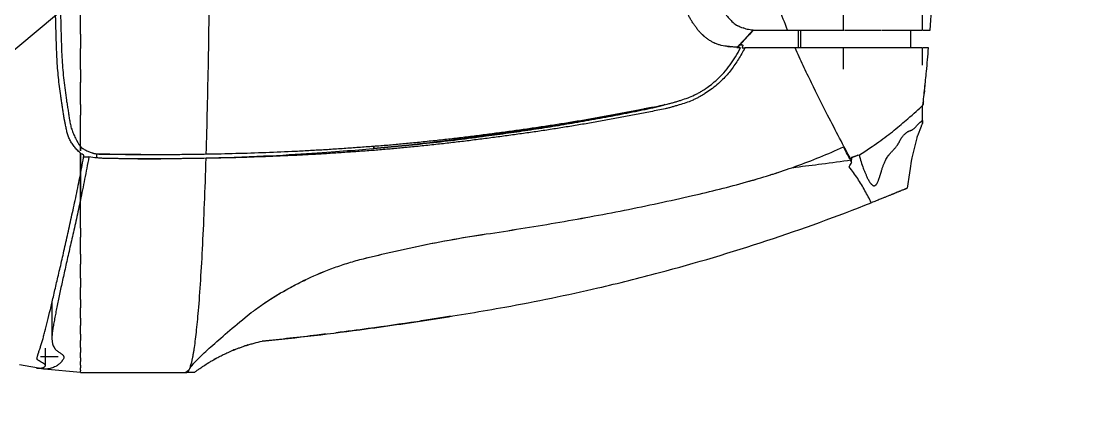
# Model space of a CAD drawing. Header units: metres. Extents: x -22 to 564, y 0 to 143.
# Drawn here: x 26.048 to 28.211, y 35.222 to 36.01 of the extents above; entities that cross this region are included whole.
import ezdxf
from ezdxf.xclip import XClip

# ---------------------------------------------------------------- set-up
doc = ezdxf.new("R2010")
doc.units = ezdxf.units.M
doc.header["$XCLIPFRAME"] = 2
doc.linetypes.add('XREF PB NEURO-ONCOLOGIA$0$XREF PB NEURO-ONCOLOGIA$0$Dash 1_5mm', pattern=[3, 1.5, -1.5])
for name, color, linetype in [('XREF  PB CONJ$0$PARQUE', 251, 'Continuous'), ('XREF PB NEURO-ONCOLOGIA$0$CANCELES', 1, 'Continuous'), ('XREF PB NEURO-ONCOLOGIA$0$EQUIPO', 8, 'Continuous')]:
    doc.layers.add(name, color=color, linetype=linetype)

# ---------------------------------------------------------------- blocks, each defined once
blk = doc.blocks.new('*U218')
for p, q in [((1211.6, -363.1), (1211.6, 359)), ((1372.9, -363.1), (1372.9, 359)), ((1027.7, -363.1), (1097.7, -363.1)), ((1097.7, -363.1), (1212.4, -363.1)), ((1119.9, -399.4), (1119.9, -363.1)), ((1123.6, -363.1), (1123.6, -399.4)), ((1211.6, -363.1), (1213.2, -363.1)), ((1214.1, -363.1), (1247.9, -363.1)), ((1247.4, -363.1), (1257.7, -363.1)), ((1258.6, -363.1), (1286.8, -363.1)), ((1286.3, -363.1), (1288.6, -363.1)), ((1289.8, -363.1), (1314.9, -363.1)), ((1314.9, -363.1), (1370.8, -363.1)), ((1349.3, -399.4), (1349.3, -363.1)), ((1369.8, -363.1), (1372.9, -363.1)), ((1374.2, -363.1), (1380.9, -363.1)), ((1380.9, -363.1), (1388.4, -363.1)), ((1001.5, -399.4), (993.9, -399.4)), ((1006.4, -394.1), (999.2, -394.1)), ((1001.2, -391.1), (1006.4, -394.1)), ((1004.6, -399.4), (1010.3, -399.4)), ((1113.2, -399.4), (1010.3, -399.4)), ((1212.4, -399.4), (1113.2, -399.4)), ((1211.6, -443), (1211.6, -399.4)), ((1214.5, -399.4), (1211.6, -399.4)), ((1250.6, -399.4), (1215.4, -399.4)), ((1256.3, -399.4), (1249.6, -399.4)), ((1314.9, -399.4), (1257.2, -399.4)), ((1370.8, -399.4), (1314.9, -399.4)), ((1372.9, -399.4), (1369.8, -399.4)), ((1372.9, -434.9), (1372.9, -399.4)), ((1380.9, -399.4), (1374.2, -399.4)), ((1385.3, -399.4), (1380.9, -399.4)), ((1372.9, -547.5), (1372.9, -517.1)), ((1369.9, -559.4), (1362.4, -578.9)), ((1370.5, -558.1), (1369.9, -559.4)), ((1370.7, -557.8), (1370.5, -558.1)), ((1370.9, -557.4), (1370.7, -557.8)), ((1371.1, -556.8), (1370.9, -557.4)), ((1371.4, -556.1), (1371.1, -556.8)), ((1372.1, -554.7), (1371.4, -556.1)), ((1372.9, -552.9), (1372.1, -554.7)), ((1361.1, -582.6), (1351.5, -620.8)), ((1361.3, -582), (1361.1, -582.6)), ((1361.4, -581.8), (1361.3, -582)), ((1361.5, -581.4), (1361.4, -581.8)), ((1361.6, -581.1), (1361.5, -581.4)), ((1361.8, -580.7), (1361.6, -581.1)), ((1361.9, -580.2), (1361.8, -580.7)), ((1362.2, -579.5), (1361.9, -580.2)), ((1362.4, -578.9), (1362.2, -579.5)), ((252.9, -604.4), (252.9, -599.6)), ((252.9, -599.6), (252.9, -604.4)), ((-232.8, -616.7), (-202, -616.7)), ((1228.7, -622.2), (1236.7, -619.7)), ((1228.8, -624.5), (1228.7, -622.2)), ((1228.9, -626.8), (1228.8, -624.5)), ((1236.7, -619.7), (1244.5, -617.1)), ((1351, -623.7), (1349.8, -630.2)), ((1351.5, -620.8), (1351, -623.7)), ((1228.3, -632.7), (1228.1, -627.4)), ((1347.4, -645.6), (1346.1, -654.2)), ((1349.8, -630.2), (1347.4, -645.6)), ((-345.7, -709.9), (-345.7, -658.4)), ((-345.7, -658.4), (-345.7, -709.9)), ((1346.1, -654.2), (1341.5, -685.5)), ((-403.6, -918.5), (-403.6, -991.3)), ((-416.5, -1047), (-416.5, -1011.6)), ((-426.8, -1028.9), (-390.9, -1028.9)), ((-419.2, -1054.3), (-469.7, -1045.9)), ((-422.1, -1053.9), (-434.4, -1052.1)), ((-345.7, -1061.1), (-419.2, -1054.3)), ((-134, -1061.1), (-128.8, -1059.6)), ((-128.8, -1059.6), (-123.1, -1054.3)), ((-345.7, -1061.1), (-133.7, -1061.1)), ((-133.7, -1061.1), (-129.6, -1061.1)), ((-113, -1061.1), (-129.6, -1061.1))]:
    blk.add_line(p, q)
for centre, major_axis, ratio, start_param, end_param in [((-126, -960.9), (1486.4, 465.9), 0.123854, 5.816299, 5.818967), ((536.5, -42.5), (-195.6, 970), 0.821334, 3.892843, 3.904412)]:
    blk.add_ellipse(centre, major_axis=major_axis, ratio=ratio, start_param=start_param, end_param=end_param)
for points, knots in [([(-345.7, -613.9), (-348.1, -611.7), (-352.7, -607.3), (-358.7, -600.2), (-363, -594), (-366, -588.9), (-368.1, -585), (-369.9, -581), (-371.9, -575.5), (-373.7, -568.3), (-375.1, -560.9), (-376.1, -555.8), (-376.7, -552.8), (-377.1, -550.6), (-377.6, -548.4), (-378.2, -545.5), (-379.2, -540.4), (-380.4, -532.9), (-381.7, -524), (-383.1, -515), (-384.5, -505.9), (-386.3, -493.7), (-388.3, -478.3), (-390.4, -459.7), (-392.2, -441), (-393.4, -422.1), (-394.2, -403), (-394.8, -383.8), (-395.3, -364.5), (-395.9, -345.1), (-396.4, -325.6), (-396.9, -306.1), (-397.4, -286.5), (-397.8, -266.2), (-398.2, -245.8), (-398.6, -225.8), (-398.9, -205.7), (-399.2, -185.8), (-399.5, -165.9), (-399.6, -145), (-399.7, -124.1), (-399.7, -103.7), (-399.7, -83.2), (-399.7, -62.8), (-399.7, -42.2), (-399.7, -21.3), (-399.7, -7.1), (-399.7, 0)], [0, 0, 0, 0, 0.015625, 0.03125, 0.046875, 0.054688, 0.0625, 0.070312, 0.078125, 0.09375, 0.109375, 0.117188, 0.121094, 0.125, 0.128906, 0.132812, 0.140625, 0.15625, 0.171875, 0.1875, 0.203125, 0.21875, 0.25, 0.28125, 0.3125, 0.34375, 0.375, 0.40625, 0.4375, 0.46875, 0.5, 0.53125, 0.5625, 0.59375, 0.625, 0.65625, 0.6875, 0.71875, 0.75, 0.78125, 0.8125, 0.84375, 0.875, 0.90625, 0.9375, 0.96875, 1, 1, 1, 1]), ([(-389.6, 0), (-389.5, -15.6), (-389.5, -46.7), (-389.6, -85.1), (-389.6, -115.4), (-389.6, -137.9), (-389.4, -160.3), (-389.1, -182.6), (-388.8, -205.3), (-388.4, -227.9), (-388, -250.4), (-387.6, -272.7), (-387.1, -294.7), (-386.6, -316.4), (-386, -338), (-385.3, -359.5), (-384.8, -381.1), (-384.1, -402.5), (-383.1, -423.6), (-381.7, -444.6), (-379.5, -465.3), (-377, -485.7), (-374.6, -502.7), (-372.8, -514.4), (-371.7, -521.1), (-370.9, -526.1), (-370.1, -531.1), (-369.1, -537.7), (-367.9, -546), (-366.4, -554.1), (-364.9, -560.4), (-363.4, -565.1), (-361.8, -569.8), (-359.3, -575.9), (-354.5, -586.4), (-349.5, -595), (-345.7, -600.7)], [0, 0, 0, 0, 0.071429, 0.142857, 0.178571, 0.214286, 0.25, 0.285714, 0.321429, 0.357143, 0.392857, 0.428571, 0.464286, 0.5, 0.535714, 0.571429, 0.607143, 0.642857, 0.678571, 0.714286, 0.75, 0.785714, 0.821429, 0.839286, 0.848214, 0.857143, 0.866071, 0.875, 0.892857, 0.910714, 0.919643, 0.928571, 0.9375, 0.946429, 0.964286, 1, 1, 1, 1]), ([(976.7, -396.6), (971.7, -396.1), (964.5, -395), (955.5, -392.4), (949.1, -389.9), (942.9, -386.9), (937, -383.3), (931.4, -379.2), (926.1, -374.9), (921.1, -370.2), (916.5, -365), (912.1, -359.5), (907.9, -353.9), (904, -348.1), (900.3, -342.1), (896.8, -335.8), (893.5, -329.5), (890.3, -323.2), (886.2, -314.4), (881.4, -303.3), (876.1, -289.7), (869.5, -271.2), (862.1, -247.4), (851.7, -208.1), (843.6, -167.9), (837.6, -126.4), (834.5, -97.5), (833, -75.3), (832.2, -59.5), (831.9, -47.7), (831.7, -35.8), (831.5, -19.9), (831.4, -8), (831.5, 0)], [0, 0, 0, 0, 0.033333, 0.05, 0.066667, 0.083333, 0.1, 0.116667, 0.133333, 0.15, 0.166667, 0.183333, 0.2, 0.216667, 0.233333, 0.25, 0.266667, 0.283333, 0.3, 0.333333, 0.366667, 0.4, 0.466667, 0.533333, 0.666667, 0.733333, 0.8, 0.85, 0.875, 0.9, 0.925, 0.95, 1, 1, 1, 1]), ([(902.7, 0), (902.7, -11.3), (902.9, -34), (904, -68.5), (906.7, -102.7), (910.8, -136.5), (916, -169.9), (922.3, -202.5), (928.5, -229.3), (934.3, -250.2), (938.7, -264.3), (943.2, -276.8), (946.7, -286), (949.9, -293.2), (953.1, -300.3), (957.5, -309.1), (963.2, -319.2), (971.7, -331.8), (978.9, -340.5), (984, -345.9)], [0, 0, 0, 0, 0.090909, 0.181818, 0.272727, 0.363636, 0.454545, 0.545455, 0.636364, 0.681818, 0.727273, 0.761364, 0.795455, 0.8125, 0.829545, 0.863636, 0.897727, 0.931818, 1, 1, 1, 1]), ([(1097.7, -363.1), (1091.7, -348.4), (1079.9, -318.4), (1058.1, -255.8), (1040.8, -192.5), (1029.3, -129.8), (1023.6, -87), (1020.4, -43.6), (1019.8, -14.6), (1020, 0)], [-1, -1, -1, -1, -0.861111, -0.722222, -0.444444, -0.333333, -0.222222, -0.111111, 0, 0, 0, 0]), ([(1388.4, -363.1), (1390.6, -336.5), (1394.6, -283.3), (1399, -213.3), (1402, -153.1), (1403.8, -111.1), (1405.1, -77.3), (1406.1, -43.3), (1406.8, -17.4), (1407.2, 0)], [0, 0, 0, 0, 0.222222, 0.444444, 0.583333, 0.722222, 0.791667, 0.861111, 1, 1, 1, 1]), ([(-345.7, -371.5), (-345.7, -360.9), (-345.7, -346.7), (-345.7, -332.5), (-345.7, -329)], [0.85287367, 0.85287367, 0.85287367, 0.85287367, 0.86607143, 0.87031467, 0.87031467, 0.87031467, 0.87031467]), ([(947.2, -388.9), (947.5, -389.1), (948.4, -389.5), (949.3, -389.8), (949.9, -390.1)], [0.966294637, 0.966294637, 0.966294637, 0.966294637, 0.967391304, 0.969804793, 0.969804793, 0.969804793, 0.969804793]), ([(-345.7, -443.2), (-345.7, -430.3), (-345.7, -416.1), (-345.7, -401.7), (-345.7, -400.5)], [0.82283755, 0.82283755, 0.82283755, 0.82283755, 0.83928571, 0.84084525, 0.84084525, 0.84084525, 0.84084525]), ([(1010.3, -399.4), (1006.3, -407.3), (999.7, -418.7), (990.1, -433.5), (979.9, -447.8), (971.2, -457.8), (965, -464.1)], [0, 0, 0, 0, 0.333333, 0.5, 0.666667, 1, 1, 1, 1]), ([(997.3, -399.4), (997.9, -398), (998.7, -395.8), (999.4, -393.5), (999.7, -392.8)], [0, 0, 0, 0, 0.5, 0.7580506, 0.7580506, 0.7580506, 0.7580506]), ([(1227.3, -627.8), (1219.6, -613.4), (1203.9, -583.8), (1176.7, -531.9), (1151.7, -482.3), (1129.5, -435.8), (1118.6, -411.7), (1113.2, -399.4)], [-1, -1, -1, -1, -0.785714, -0.571429, -0.285714, -0.142857, 0, 0, 0, 0]), ([(-345.7, -443.2), (-345.7, -449.6), (-345.7, -458.5), (-345.7, -467.3), (-345.7, -469.7)], [-0.28321045, -0.28321045, -0.28321045, -0.28321045, -0.25, -0.23727947, -0.23727947, -0.23727947, -0.23727947]), ([(-88.8, -615.7), (-68.6, -615.3), (-28.2, -614.4), (32.9, -612.6), (83.7, -610.4), (124.2, -608.2), (154.6, -606.5), (179.8, -604.8), (200, -603.4), (215, -602.4), (230, -601.3), (245, -600.2), (259.9, -599.1), (274.5, -598), (288.6, -596.8), (306.9, -595.1), (330, -592.9), (356.7, -590.2), (378.3, -587.9), (394.1, -586.2), (409.3, -584.5), (424.3, -582.7), (439.1, -580.9), (454, -579.1), (469, -577.2), (488.8, -574.7), (513.6, -571.4), (543.3, -567.4), (573, -563.2), (602.2, -558.9), (631.4, -554.4), (660.8, -549.7), (690.1, -544.7), (719.8, -539.5), (744.5, -535), (763.9, -531.3), (778.5, -528.6), (790.6, -526.3), (800.3, -524.4), (807.6, -522.9), (814.9, -521.4), (824.9, -519.5), (837.4, -517.2), (849.7, -514.6), (858.2, -512.5), (863, -511.2), (866.6, -510.2), (870.1, -509.1), (874.8, -507.7), (882.9, -505.1), (894.4, -501.1), (905.6, -496.4), (914.3, -492.1), (920.7, -488.5), (927, -484.7), (935.2, -479.1), (949.1, -468.5), (960.4, -457.8), (967.6, -449.9)], [0, 0, 0, 0, 0.055556, 0.111111, 0.166667, 0.194444, 0.222222, 0.25, 0.263889, 0.277778, 0.291667, 0.305556, 0.319444, 0.333333, 0.347222, 0.361111, 0.388889, 0.416667, 0.430556, 0.444444, 0.458333, 0.472222, 0.486111, 0.5, 0.513889, 0.527778, 0.555556, 0.583333, 0.611111, 0.638889, 0.666667, 0.694444, 0.722222, 0.75, 0.777778, 0.791667, 0.805556, 0.819444, 0.826389, 0.833333, 0.840278, 0.847222, 0.861111, 0.875, 0.881944, 0.885417, 0.888889, 0.892361, 0.895833, 0.902778, 0.916667, 0.930556, 0.9375, 0.944444, 0.951389, 0.958333, 0.972222, 1, 1, 1, 1]), ([(965, -464.1), (957.3, -471.5), (945.4, -481.5), (930.9, -491.4), (922.5, -496.5), (916.1, -500.1), (909.7, -503.4), (900.9, -507.4), (889.8, -511.6), (878.4, -515.1), (870.3, -517.5), (865.6, -518.9), (862.1, -519.9), (858.6, -520.8), (853.8, -522.1), (845.3, -524.1), (833, -526.7), (818, -529.4), (803.2, -532.3), (788.7, -535.2), (774.1, -538), (759.6, -540.7), (740.2, -544.3), (715.6, -548.8), (686.2, -554), (657, -558.9), (627.7, -563.6), (598.7, -568.1), (569.5, -572.3), (540, -576.5), (510.4, -580.5), (485.8, -583.7), (466, -586.2), (451.2, -588.1), (436.3, -589.9), (421.5, -591.7), (406.6, -593.4), (391.5, -595.1), (375.7, -596.9), (354.2, -599.1), (327.5, -601.8), (304.7, -604), (286.7, -605.6), (272.7, -606.8), (258, -608), (238.1, -609.5), (218, -610.9), (198.1, -612.3), (178.1, -613.7), (153.1, -615.3), (122.9, -617.1), (82.5, -619.2), (32, -621.4), (-28.8, -623.3), (-69, -624.2), (-89.1, -624.5)], [0, 0, 0, 0, 0.027778, 0.041667, 0.048611, 0.055556, 0.0625, 0.069444, 0.083333, 0.097222, 0.104167, 0.107639, 0.111111, 0.114583, 0.118056, 0.125, 0.138889, 0.152778, 0.166667, 0.180556, 0.194444, 0.208333, 0.222222, 0.25, 0.277778, 0.305556, 0.333333, 0.361111, 0.388889, 0.416667, 0.444444, 0.472222, 0.486111, 0.5, 0.513889, 0.527778, 0.541667, 0.555556, 0.569444, 0.583333, 0.611111, 0.638889, 0.652778, 0.666667, 0.680556, 0.694444, 0.722222, 0.736111, 0.75, 0.777778, 0.805556, 0.833333, 0.888889, 0.944444, 1, 1, 1, 1]), ([(1377, -486.1), (1377, -486.4), (1376.9, -487.8), (1376.5, -491), (1376.4, -492.3)], [0, 0, 0, 0, 0.2857143, 0.4285714, 0.4285714, 0.4285714, 0.4285714]), ([(847, -514.9), (846, -515.2), (843.3, -516.1), (838.8, -517.5), (831.7, -519.4), (822.9, -521.4), (813.9, -523.2), (806.6, -524.7), (801.1, -525.9), (795.5, -527.1), (787.9, -528.6), (778.2, -530.5), (766.5, -532.8), (755, -535), (743.6, -537.2), (728.3, -540), (709.4, -543.5), (686.5, -547.6), (656, -553), (618.8, -559.2), (573.1, -566.3), (528.1, -572.8), (497.6, -577), (482.2, -579)], [0.3275262, 0.3275262, 0.3275262, 0.3275262, 0.3333333, 0.34375, 0.3541667, 0.375, 0.3958333, 0.40625, 0.4166667, 0.4270833, 0.4375, 0.4583333, 0.4791667, 0.5, 0.5208333, 0.5416667, 0.5833333, 0.625, 0.6666667, 0.75, 0.8333333, 0.9166667, 1, 1, 1, 1]), ([(482.2, -579), (497.6, -577), (520.4, -573.8), (550.6, -569.6), (580.7, -565.1), (618.8, -559.2), (656, -553), (686.5, -547.6), (709.4, -543.5), (728.3, -540), (743.6, -537.2), (755, -535), (766.5, -532.8), (778.2, -530.5), (787.9, -528.6), (795.5, -527.1), (801.1, -525.9), (806.6, -524.7), (813.9, -523.2), (822.9, -521.4), (831.7, -519.4), (838.8, -517.5), (843.3, -516.1), (846, -515.2), (847, -514.9)], [0, 0, 0, 0, 0.0833333, 0.125, 0.1666667, 0.25, 0.3333333, 0.375, 0.4166667, 0.4583333, 0.4791667, 0.5, 0.5208333, 0.5416667, 0.5625, 0.5729167, 0.5833333, 0.59375, 0.6041667, 0.625, 0.6458333, 0.65625, 0.6666667, 0.6724738, 0.6724738, 0.6724738, 0.6724738]), ([(1314.9, -567.4), (1325.1, -559), (1348.2, -539.6), (1365.6, -524), (1373.9, -516.2)], [0, 0, 0, 0, 0.4, 1, 1, 1, 1]), ([(267.2, -603), (289.1, -600.9), (360, -593.6), (489.1, -576.8), (577.7, -563.6), (631.4, -554.4)], [3.945808, 3.945808, 3.945808, 3.945808, 4.235741, 4.670598, 5.127117, 5.127117, 5.127117, 5.127117]), ([(1313.9, -607.1), (1315.3, -605.6), (1317.4, -603.3), (1319.8, -600.2), (1321.1, -598.3), (1322.1, -596.9), (1323.1, -595.4), (1324.3, -593.2), (1325.9, -590.2), (1327.5, -587.3), (1328.7, -585.2), (1329.9, -583.2), (1331.5, -581.1), (1333.9, -577.9), (1336.9, -574.6), (1339.9, -572.2), (1342.3, -570.6), (1343.7, -569.8), (1344.9, -569.1), (1346, -568.7), (1347.5, -568.2), (1349.2, -567.6), (1350.8, -566.9), (1352.4, -565.9), (1354, -565), (1355.6, -563.9), (1357.1, -562.6), (1358.5, -561.1), (1359.9, -559.3), (1361.2, -557.6), (1362.6, -556), (1364, -554.6), (1365.3, -553.3), (1366.7, -552.2), (1368, -551.1), (1369.3, -550.1), (1370.9, -548.8), (1372.1, -548), (1372.9, -547.5)], [0, 0, 0, 0, 0.055556, 0.083333, 0.097222, 0.111111, 0.125, 0.138889, 0.166667, 0.194444, 0.208333, 0.222222, 0.25, 0.277778, 0.333333, 0.388889, 0.416667, 0.444444, 0.458333, 0.472222, 0.5, 0.527778, 0.555556, 0.583333, 0.611111, 0.638889, 0.666667, 0.694444, 0.722222, 0.75, 0.777778, 0.805556, 0.833333, 0.861111, 0.888889, 0.916667, 0.944444, 1, 1, 1, 1]), ([(1372.9, -547.5), (1372.9, -549.1), (1372.9, -550.9), (1372.9, -552.4), (1372.9, -553), (1372.9, -553.2), (1372.9, -552.9), (1372.9, -552.1), (1372.9, -550.8), (1372.9, -549.3), (1372.9, -548.4), (1372.9, -548.2)], [0, 0, 0, 0, 0.0416667, 0.0625, 0.0833333, 0.1041667, 0.125, 0.1458333, 0.1666667, 0.1875, 0.1920236, 0.1920236, 0.1920236, 0.1920236]), ([(482.2, -579), (463.3, -581.5), (425.2, -586.4), (348.7, -595.4), (291.1, -601.1), (252.9, -604.4)], [0, 0, 0, 0, 0.25, 0.5, 1, 1, 1, 1]), ([(252.9, -604.4), (291.1, -601.1), (348.7, -595.4), (425.2, -586.4), (463.3, -581.5), (482.2, -579)], [0, 0, 0, 0, 0.5, 0.75, 1, 1, 1, 1]), ([(-345.7, -600.7), (-343.6, -602.3), (-339.3, -605.4), (-332.5, -609.2), (-326.7, -611.7), (-322.4, -613.1), (-320, -613.9), (-318.1, -614.4), (-316.2, -614.8), (-313.6, -615.3), (-309, -615.8), (-302.2, -616.1), (-295.3, -616), (-290.4, -615.9), (-287.7, -615.9), (-285.7, -616), (-283.7, -616.1), (-281, -616.1), (-276.3, -616.2), (-269.6, -616.3), (-261.7, -616.3), (-253.7, -616.4), (-245.8, -616.5), (-235.5, -616.6), (-222.5, -616.7), (-208.1, -616.7), (-196.5, -616.7), (-185.2, -616.7), (-171.5, -616.6), (-155.2, -616.5), (-138.8, -616.4), (-116.9, -616.1), (-100.1, -615.8), (-88.8, -615.7)], [0, 0, 0, 0, 0.03125, 0.0625, 0.09375, 0.109375, 0.117188, 0.125, 0.132812, 0.140625, 0.15625, 0.1875, 0.21875, 0.234375, 0.242188, 0.25, 0.257812, 0.265625, 0.28125, 0.3125, 0.34375, 0.375, 0.40625, 0.4375, 0.5, 0.5625, 0.59375, 0.625, 0.6875, 0.75, 0.8125, 0.875, 1, 1, 1, 1]), ([(-228.2, -625.6), (-225.2, -625.6), (-161.7, -625.5), (18, -622.4), (196.2, -609.2), (229.8, -606.6), (252.9, -604.4)], [2.394146, 2.394146, 2.394146, 2.394146, 2.422901, 2.994432, 3.521088, 3.878204, 3.878204, 3.878204, 3.878204]), ([(1109.2, -642.6), (1110.9, -642), (1129, -635.5), (1163.4, -622.4), (1195.6, -608.4), (1211.6, -601.2)], [0.4753158, 0.4753158, 0.4753158, 0.4753158, 0.5, 0.75, 1, 1, 1, 1]), ([(1225.1, -626.6), (1223.4, -623.5), (1219, -615), (1214.4, -606.5), (1211.6, -601.2)], [-0.8057647, -0.8057647, -0.8057647, -0.8057647, -0.5, 0, 0, 0, 0]), ([(-338.9, -621.7), (-338.4, -621.7), (-334.9, -621.7), (-331.3, -621.8), (-328.2, -621.8)], [0.3984567, 0.3984567, 0.3984567, 0.3984567, 0.5, 1, 1, 1, 1]), ([(-89.1, -624.5), (-94.8, -624.6), (-103.4, -624.8), (-114.9, -624.9), (-126.5, -625.1), (-141.4, -625.3), (-156.2, -625.4), (-167.3, -625.5), (-178.2, -625.6), (-191.8, -625.6), (-207, -625.6), (-219.2, -625.6), (-228.1, -625.6), (-236.8, -625.5), (-245.4, -625.4), (-253.8, -625.4), (-262.3, -625.3), (-270.7, -625.2), (-279, -625.2), (-287.2, -625.2), (-295.5, -624.9), (-303.7, -624.3), (-314.6, -623.4), (-322.8, -622.5), (-328.2, -621.8)], [0, 0, 0, 0, 0.071429, 0.107143, 0.142857, 0.214286, 0.285714, 0.321429, 0.357143, 0.428571, 0.5, 0.535714, 0.571429, 0.607143, 0.642857, 0.678571, 0.714286, 0.75, 0.785714, 0.821429, 0.857143, 0.892857, 0.928571, 1, 1, 1, 1]), ([(-222.4, -616.7), (-227.2, -616.7), (-237.9, -616.7), (-253.2, -616.7), (-268.3, -616.6), (-282.2, -616.4), (-295.1, -616.2), (-305.2, -616.1), (-311.1, -616), (-313.1, -616)], [-2.4101165, -2.4101165, -2.4101165, -2.4101165, -2.3650596, -2.3059331, -2.2468066, -2.1876801, -2.1285537, -2.0694272, -2.0386714, -2.0386714, -2.0386714, -2.0386714]), ([(-123.1, -1054.3), (-122.3, -1052.5), (-121, -1049.3), (-119.6, -1044.4), (-118.7, -1041.3), (-118.1, -1038.8), (-117.5, -1036.3), (-117, -1033.5), (-116.4, -1030.6), (-115.6, -1026.5), (-114.6, -1021.1), (-113, -1011.5), (-111.1, -998), (-108.9, -979.5), (-106.7, -958.5), (-103.7, -925.2), (-100, -874.7), (-94.5, -777.1), (-91, -688.7), (-89.1, -624.5)], [-1, -1, -1, -1, -0.941667, -0.9125, -0.897917, -0.883333, -0.86875, -0.854167, -0.839583, -0.825, -0.795833, -0.766667, -0.708333, -0.65, -0.591667, -0.533333, -0.4, -0.266667, 0, 0, 0, 0]), ([(1240.6, -618.4), (1238.3, -619.4), (1234.5, -621.1), (1230.4, -622.8), (1228.8, -623.5)], [0.1477264, 0.1477264, 0.1477264, 0.1477264, 0.5, 0.7337247, 0.7337247, 0.7337247, 0.7337247]), ([(1243.3, -617.5), (1246, -627.3), (1249.7, -638.6), (1254.1, -650), (1255.7, -654), (1257, -656.9), (1258.2, -659.8), (1259.5, -662.6), (1260.8, -665.4), (1261.9, -667.5), (1262.8, -669.1), (1263.7, -670.6), (1264.9, -672.5), (1266, -674.3), (1267, -675.5), (1267.7, -676.3), (1268.4, -677.1), (1269.4, -678.2), (1270.6, -679.3), (1272.1, -680.3), (1273.1, -680.6), (1273.6, -680.7)], [0.0014961, 0.0014961, 0.0014961, 0.0014961, 0.1333333, 0.1666667, 0.1833333, 0.2, 0.2166667, 0.2333333, 0.25, 0.2666667, 0.275, 0.2833333, 0.3, 0.3166667, 0.325, 0.3333333, 0.3416667, 0.35, 0.3666667, 0.3833333, 0.4, 0.4, 0.4, 0.4]), ([(1273.7, -680.7), (1273.9, -680.7), (1274.3, -680.7), (1275.3, -680.5), (1276.5, -680), (1277.7, -679), (1278.6, -678.1), (1279.3, -677.3), (1279.9, -676.3), (1280.8, -674.8), (1281.7, -672.6), (1282.7, -670.2), (1283.3, -668.5), (1283.7, -667.5), (1284, -666.8), (1284.2, -666.1), (1284.6, -665.1), (1285.2, -663.3), (1286, -660.7), (1286.9, -658), (1287.4, -656.2), (1287.7, -655.1), (1288, -654.3), (1288.2, -653.6), (1288.6, -652.5), (1289.1, -650.6), (1289.9, -647.9), (1290.9, -644.8), (1291.8, -641.8), (1292.9, -639), (1294.3, -635.5), (1296.1, -631.4), (1298.3, -626.9), (1300.6, -622.9), (1302.5, -620.1), (1304, -618.1), (1305.1, -616.6), (1306.3, -615.2), (1307.8, -613.6), (1310.3, -610.8), (1312.5, -608.5), (1313.9, -607.1)], [0.4011263, 0.4011263, 0.4011263, 0.4011263, 0.4083333, 0.4166667, 0.4333333, 0.45, 0.4583333, 0.4666667, 0.475, 0.4833333, 0.5, 0.5166667, 0.525, 0.5291667, 0.5333333, 0.5375, 0.5416667, 0.55, 0.5666667, 0.5833333, 0.5916667, 0.5958333, 0.6, 0.6041667, 0.6083333, 0.6166667, 0.6333333, 0.65, 0.6666667, 0.6833333, 0.7, 0.7333333, 0.7666667, 0.8, 0.8333333, 0.85, 0.8666667, 0.8833333, 0.9, 0.9333333, 1, 1, 1, 1]), ([(-345.7, -658.4), (-345.7, -653.7), (-345.7, -646.3), (-345.7, -639), (-345.7, -636.4)], [0.72518291, 0.72518291, 0.72518291, 0.72518291, 0.73214286, 0.73589645, 0.73589645, 0.73589645, 0.73589645]), ([(1114.6, -642.5), (1132.3, -640.3), (1170.1, -635.5), (1207.4, -630.5), (1227.3, -627.8)], [-0.9332959, -0.9332959, -0.9332959, -0.9332959, -0.5, 0, 0, 0, 0]), ([(-435.4, -1051.9), (-434.8, -1052.1), (-433.4, -1052.3), (-431.4, -1052.4), (-429.3, -1052.5), (-427.3, -1052.3), (-425.3, -1052.1), (-423.2, -1051.7), (-421.5, -1051.3), (-420.6, -1050.8), (-420.1, -1050.6), (-419.8, -1050.4), (-419.5, -1050.1), (-419.1, -1049.8), (-418.3, -1049.2), (-417.3, -1048.2), (-416.8, -1047), (-417.1, -1046.1), (-417.4, -1045.5), (-417.8, -1045), (-418.3, -1044.5), (-419.2, -1043.8), (-421.4, -1042.5), (-425.4, -1040.4), (-429.5, -1038.2), (-431.7, -1036.6), (-432.7, -1035.7), (-433.2, -1035.1), (-433.6, -1034.4), (-434, -1033.6), (-434.3, -1032.1), (-434, -1029.9), (-433.1, -1027.7), (-432.6, -1026.1), (-432.3, -1025.2), (-432.1, -1024.5), (-431.9, -1023.7), (-431.7, -1022.7), (-431.1, -1021), (-430.2, -1018.3), (-429, -1015.1), (-427.8, -1011.6), (-426.7, -1007.9), (-425.1, -1002.9), (-423.1, -996.1), (-420.6, -987.3), (-417.2, -974.6), (-412.7, -957.1), (-407, -933.4), (-400.9, -907.1), (-394.2, -878.3), (-386.8, -847.2), (-379.1, -813.7), (-371.2, -778), (-362.8, -740.2), (-354.1, -700.4), (-348.5, -672.6), (-345.7, -658.4)], [0.4545455, 0.4545455, 0.4545455, 0.4545455, 0.4621212, 0.469697, 0.4772727, 0.4848485, 0.4924242, 0.5, 0.5075758, 0.5113636, 0.5132576, 0.5151515, 0.5170455, 0.5189394, 0.5227273, 0.530303, 0.5378788, 0.5416667, 0.5435606, 0.5454545, 0.5473485, 0.5492424, 0.5530303, 0.5606061, 0.5681818, 0.5719697, 0.5738636, 0.5757576, 0.5776515, 0.5795455, 0.5833333, 0.5909091, 0.5984848, 0.6022727, 0.6041667, 0.6060606, 0.6079545, 0.6098485, 0.6136364, 0.6212121, 0.6287879, 0.6363636, 0.6439394, 0.6515152, 0.6666667, 0.6818182, 0.6969697, 0.7272727, 0.7575758, 0.7878788, 0.8181818, 0.8484848, 0.8787879, 0.9090909, 0.9393939, 0.969697, 1, 1, 1, 1]), ([(1062.5, -658.3), (1063.1, -658.1), (1068.4, -656.4), (1073.6, -654.7), (1078.2, -653.2)], [0.24053334, 0.24053334, 0.24053334, 0.24053334, 0.25, 0.31948045, 0.31948045, 0.31948045, 0.31948045]), ([(1341.4, -685.6), (1341.3, -685.6), (1340.9, -685.8), (1340, -686.2), (1338.9, -686.6), (1337.8, -687.1), (1336.7, -687.5), (1335.2, -688.2), (1332.9, -689.1), (1330.2, -690.2), (1327.8, -691.2), (1325.9, -692), (1323.7, -692.9), (1320.5, -694.2), (1317.4, -695.5), (1315, -696.5), (1313.5, -697.1), (1312, -697.7), (1310, -698.5), (1307.5, -699.5), (1304.8, -700.6), (1301.9, -701.8), (1298.9, -703), (1296.1, -704.2), (1293.3, -705.3), (1290.3, -706.5), (1286.8, -707.9), (1282.7, -709.5), (1276.9, -711.9), (1271.9, -713.8), (1268.3, -715.2)], [0.5555556, 0.5555556, 0.5555556, 0.5555556, 0.5694444, 0.5833333, 0.5972222, 0.6111111, 0.625, 0.6388889, 0.6666667, 0.6944444, 0.7083333, 0.7222222, 0.7361111, 0.75, 0.7777778, 0.7916667, 0.8055556, 0.8194444, 0.8333333, 0.8472222, 0.8611111, 0.875, 0.8888889, 0.9027778, 0.9166667, 0.9305556, 0.9444444, 0.9583333, 0.9722222, 1, 1, 1, 1]), ([(1338.2, -686.9), (1338.2, -686.9), (1338.6, -686.8), (1338.9, -686.6), (1339.1, -686.5)], [0.471440672, 0.471440672, 0.471440672, 0.471440672, 0.472222222, 0.479847712, 0.479847712, 0.479847712, 0.479847712]), ([(-345.7, -709.9), (-348.4, -722.9), (-353.9, -748.3), (-362, -784.5), (-369.8, -818.7), (-377.1, -850.8), (-383.8, -880.8), (-389.7, -908.6), (-394, -930), (-397.2, -945.9), (-398.9, -955.3), (-400.2, -962.5), (-401.2, -967.8), (-402, -972.9), (-402.6, -977.9), (-403.2, -982.7), (-403.6, -987.4), (-403.8, -991.2), (-403.7, -994.1), (-403.4, -996.3), (-403.1, -998.5), (-402.6, -1001.3), (-401.7, -1004.8), (-400.4, -1008.1), (-399.1, -1010.4), (-398.2, -1011.7), (-397.6, -1012.7), (-396.8, -1013.7), (-395.5, -1015), (-392.8, -1017.2), (-388.2, -1020.4), (-383.9, -1023.4), (-381.7, -1025.4), (-380.7, -1026.5), (-380.1, -1027.3), (-379.8, -1028.1), (-379.5, -1029.1), (-379.3, -1030.9), (-380.1, -1033.2), (-381.5, -1035.4), (-382.5, -1036.8), (-383, -1037.6), (-383.4, -1038.2), (-383.8, -1038.8), (-384.3, -1039.5), (-385.3, -1040.8), (-387.1, -1042.5), (-389.3, -1044.3), (-391.5, -1045.9), (-393.6, -1047.5), (-396.7, -1049.3), (-400.5, -1051.1), (-405.2, -1052.8), (-409.9, -1053.8), (-413.9, -1054.3), (-417.1, -1054.3), (-419.4, -1054.2), (-421.7, -1054), (-424, -1053.6), (-426.3, -1053.1), (-427.7, -1052.7), (-428.3, -1052.5)], [0, 0, 0, 0, 0.030303, 0.0606061, 0.0909091, 0.1212121, 0.1515152, 0.1818182, 0.2121212, 0.2272727, 0.2424242, 0.25, 0.2575758, 0.2651515, 0.2727273, 0.280303, 0.2878788, 0.2954545, 0.2992424, 0.3030303, 0.3068182, 0.3106061, 0.3181818, 0.3257576, 0.3295455, 0.3314394, 0.3333333, 0.3352273, 0.3371212, 0.3409091, 0.3484848, 0.3560606, 0.3598485, 0.3617424, 0.3636364, 0.3655303, 0.3674242, 0.3712121, 0.3787879, 0.3863636, 0.3901515, 0.3920455, 0.3939394, 0.3958333, 0.3977273, 0.4015152, 0.4090909, 0.4166667, 0.4242424, 0.4318182, 0.4393939, 0.4545455, 0.469697, 0.4848485, 0.5, 0.5075758, 0.5151515, 0.5227273, 0.530303, 0.5378788, 0.5454545, 0.5454545, 0.5454545, 0.5454545]), ([(-345.7, -767.2), (-345.7, -761.1), (-345.7, -742.5), (-345.7, -723.2), (-345.7, -709.9)], [0.66846825, 0.66846825, 0.66846825, 0.66846825, 0.67857143, 0.69918368, 0.69918368, 0.69918368, 0.69918368]), ([(232.2, -829.2), (265.1, -821), (323.2, -807.5), (406.8, -790.9), (457.1, -782.5), (482.2, -778.8)], [0, 0, 0, 0, 0.4, 0.7, 1, 1, 1, 1]), ([(232.2, -829.2), (256.9, -823), (306.5, -811.3), (390, -793.9), (448.7, -783.8), (482.2, -778.8)], [-1, -1, -1, -1, -0.7, -0.4, 0, 0, 0, 0]), ([(-345.7, -868.6), (-345.7, -859.6), (-345.7, -850.1), (-345.7, -840.3), (-345.7, -840)], [0.60698954, 0.60698954, 0.60698954, 0.60698954, 0.625, 0.62550971, 0.62550971, 0.62550971, 0.62550971]), ([(-9.2, -949), (-4, -944.7), (7.2, -935.9), (25.8, -922.5), (46.3, -909), (68.5, -895.7), (92.3, -882.7), (126.1, -865.9), (162.8, -850.5), (201.8, -837.3), (222, -831.7), (232.2, -829.2)], [0, 0, 0, 0, 0.1, 0.2, 0.3, 0.4, 0.5, 0.6, 0.8, 0.9, 1, 1, 1, 1]), ([(-9.2, -949), (-4, -944.7), (7.2, -935.9), (32, -918), (67.6, -895.6), (116.9, -869.7), (162.8, -850.5), (201.8, -837.3), (222, -831.7), (232.2, -829.2)], [-1, -1, -1, -1, -0.9, -0.8, -0.6, -0.4, -0.2, -0.1, 0, 0, 0, 0]), ([(520.7, -927.8), (552.4, -922.1), (615.9, -909.9), (721.1, -886.9), (794.3, -868.7), (835.9, -857.6)], [-1, -1, -1, -1, -0.7, -0.4, 0, 0, 0, 0]), ([(-345.7, -868.6), (-345.7, -870.1), (-345.7, -876.6), (-345.7, -882.9), (-345.7, -887.6)], [-0.79257389, -0.79257389, -0.79257389, -0.79257389, -0.78571429, -0.76337475, -0.76337475, -0.76337475, -0.76337475]), ([(-345.7, -950.4), (-345.7, -947.3), (-345.7, -940.5), (-345.7, -933.3), (-345.7, -929.5)], [0.5454559, 0.5454559, 0.5454559, 0.5454559, 0.55357143, 0.56284079, 0.56284079, 0.56284079, 0.56284079]), ([(25.5, -997.4), (60.9, -993.8), (131.6, -986), (249.5, -971.1), (379.3, -952.2), (473.6, -936.3), (520.7, -927.8)], [-1, -1, -1, -1, -0.785714, -0.571429, -0.285714, 0, 0, 0, 0]), ([(-345.7, -950.4), (-345.7, -955.4), (-345.7, -960.5), (-345.7, -965.4), (-345.7, -965.7)], [-0.65414808, -0.65414808, -0.65414808, -0.65414808, -0.625, -0.62322531, -0.62322531, -0.62322531, -0.62322531]), ([(341, -957.6), (308.9, -962.4), (255, -970.2), (198.4, -977.6), (176, -980.3)], [-1, -1, -1, -1, -0.6666667, -0.4558524, -0.4558524, -0.4558524, -0.4558524]), ([(-345.7, -983.1), (-345.7, -985), (-345.7, -989.4), (-345.7, -993.6), (-345.7, -995.9)], [-0.58475629, -0.58475629, -0.58475629, -0.58475629, -0.57142857, -0.55368551, -0.55368551, -0.55368551, -0.55368551]), ([(156.1, -982.8), (149.7, -983.6), (125.3, -986.5), (82.2, -991.5), (44.6, -995.5), (25.5, -997.4)], [-0.3935523, -0.3935523, -0.3935523, -0.3935523, -0.3333333, -0.1666667, 0, 0, 0, 0]), ([(-345.7, -1010), (-345.7, -1005.8), (-345.7, -1001.1), (-345.7, -996.1), (-345.7, -995.9)], [0.48379698, 0.48379698, 0.48379698, 0.48379698, 0.5, 0.50082691, 0.50082691, 0.50082691, 0.50082691]), ([(-345.7, -1010), (-345.7, -1011.8), (-345.7, -1015.3), (-345.7, -1018.6), (-345.7, -1020.2)], [-0.51540621, -0.51540621, -0.51540621, -0.51540621, -0.5, -0.48428801, -0.48428801, -0.48428801, -0.48428801]), ([(-113, -1061.1), (-113.1, -1061.2), (-112.7, -1060.9), (-109.2, -1058.2), (-102, -1053), (-94.4, -1047.9), (-86, -1042.4), (-77.8, -1037.5), (-72, -1034.2), (-66.9, -1031.4), (-62.8, -1029.3), (-58.6, -1027.1), (-54, -1024.8), (-49.1, -1022.5), (-44, -1020.2), (-38.6, -1017.8), (-32.9, -1015.4), (-26.8, -1013), (-20.4, -1010.6), (-13.7, -1008.2), (-6.6, -1005.9), (0.9, -1003.6), (11.3, -1000.7), (19.7, -998.6), (25.5, -997.4)], [-0.4583333, -0.4583333, -0.4583333, -0.4583333, -0.4166667, -0.3333333, -0.2916667, -0.25, -0.2083333, -0.1875, -0.1666667, -0.15625, -0.1458333, -0.1354167, -0.125, -0.1145833, -0.1041667, -0.09375, -0.0833333, -0.0729167, -0.0625, -0.0520833, -0.0416667, -0.03125, -0.0208333, 0, 0, 0, 0]), ([(-4.1, -1005.1), (-5.8, -1005.7), (-8.3, -1006.5), (-10.7, -1007.3), (-11.4, -1007.5)], [-0.9478837, -0.9478837, -0.9478837, -0.9478837, -0.9375, -0.93307012, -0.93307012, -0.93307012, -0.93307012]), ([(-345.7, -1031), (-345.7, -1030.6), (-345.7, -1028.3), (-345.7, -1024.8), (-345.7, -1021.5), (-345.7, -1020.2)], [0.45300336, 0.45300336, 0.45300336, 0.45300336, 0.45535714, 0.46428571, 0.46998101, 0.46998101, 0.46998101, 0.46998101]), ([(-345.7, -1031.1), (-345.7, -1032.6), (-345.7, -1035.2), (-345.7, -1037.6), (-345.7, -1038.6)], [-0.44608111, -0.44608111, -0.44608111, -0.44608111, -0.42857143, -0.41503915, -0.41503915, -0.41503915, -0.41503915]), ([(-345.7, -1046.5), (-345.7, -1045.6), (-345.7, -1043.4), (-345.7, -1040.6), (-345.7, -1038.8), (-345.7, -1038.6)], [0.42197466, 0.42197466, 0.42197466, 0.42197466, 0.42857143, 0.4375, 0.43920571, 0.43920571, 0.43920571, 0.43920571]), ([(-345.7, -1046.4), (-345.7, -1046.5), (-345.7, -1047.7), (-345.7, -1049.4), (-345.7, -1050.9), (-345.7, -1051.4)], [-0.37633871, -0.37633871, -0.37633871, -0.37633871, -0.375, -0.35714286, -0.34545554, -0.34545554, -0.34545554, -0.34545554]), ([(-345.7, -1056.2), (-345.7, -1056), (-345.7, -1055.2), (-345.7, -1053.7), (-345.7, -1052.1), (-345.7, -1051.4)], [0.3908228, 0.3908228, 0.3908228, 0.3908228, 0.39285714, 0.40178571, 0.40829381, 0.40829381, 0.40829381, 0.40829381]), ([(-345.7, -1060.4), (-345.7, -1060.1), (-345.7, -1059.5), (-345.7, -1058.7), (-345.7, -1058.4)], [0.36333944, 0.36333944, 0.36333944, 0.36333944, 0.375, 0.37947136, 0.37947136, 0.37947136, 0.37947136]), ([(-134, -1061.1), (-132.8, -1061.2), (-129.4, -1060.4), (-125.6, -1057.3), (-123.1, -1054.3)], [0.7777778, 0.7777778, 0.7777778, 0.7777778, 0.8611111, 1, 1, 1, 1]), ([(-130.4, -1061), (-129.8, -1061.2), (-128.3, -1061.1), (-125.8, -1059.3), (-124, -1056.3), (-123.1, -1054.3)], [-0.2383483, -0.2383483, -0.2383483, -0.2383483, -0.1818182, -0.0909091, 0, 0, 0, 0]), ([(-345.7, -1060.7), (-345.7, -1060.9), (-345.7, -1061.1), (-345.7, -1061.1), (-345.7, -1061.1)], [-0.23618387, -0.23618387, -0.23618387, -0.23618387, -0.21428571, -0.20516071, -0.20516071, -0.20516071, -0.20516071])]:
    blk.add_open_spline(points, degree=3, knots=knots)
for points in [[(-88.8, -615.7), (-87, -556.2), (-84, -428.4), (-81.2, -218.7), (-80.6, -72.9), (-80.7, 0)], [(984, -345.9), (986.9, -348.5), (993.1, -353.1), (1003.7, -357.8), (1015, -361.2), (1022.9, -362.3), (1027, -362.6)], [(986.7, -348.1), (986.4, -347.8), (986.1, -347.5), (985.8, -347.3)], [(993.9, -399.4), (999.7, -393.5), (1011.2, -381.6), (1022.3, -369.3), (1027.7, -363.1)], [(1027, -362.6), (1021.8, -368.7), (1011.3, -380.7), (1000.3, -392.3), (994.7, -398.1)], [(996.6, -354.4), (996.2, -354.2), (995.7, -354), (995.3, -353.7)], [(1010.2, -359.7), (1009, -359.4), (1007.9, -359), (1006.8, -358.6)], [(1027.3, -363.1), (1027.7, -363.1), (1028.1, -363.1), (1028.4, -363.1)], [(-345.7, -371.5), (-345.7, -381.2), (-345.7, -390.9), (-345.7, -400.5)], [(924, -372.4), (925.4, -373.8), (926.8, -375.1), (928.3, -376.4)], [(967.6, -449.9), (972.1, -444.7), (980.5, -434.2), (991.4, -417.5), (998.3, -405.5), (1001.5, -399.4)], [(973.6, -396.1), (976.2, -396.5), (978.8, -396.8), (981.7, -397.1)], [(994.7, -398.1), (991.7, -397.9), (985.7, -397.5), (979.7, -396.9), (976.7, -396.6)], [(1006.4, -394.1), (1006.1, -395), (1005.5, -396.8), (1004.9, -398.5), (1004.6, -399.4)], [(1380.9, -447.5), (1381.7, -439.5), (1383.2, -423.5), (1384.6, -407.4), (1385.3, -399.4)], [(1373.9, -516.2), (1375.1, -504.6), (1377.5, -481.6), (1379.8, -458.8), (1380.9, -447.5)], [(-345.7, -515), (-345.7, -499.9), (-345.7, -484.6), (-345.7, -469.2)], [(1377, -486.1), (1377.3, -483.9), (1377.8, -478.9), (1378.4, -472.8), (1378.7, -469.5)], [(-345.7, -515), (-345.7, -522.2), (-345.7, -529.4), (-345.7, -536.6)], [(1374.7, -508.5), (1374.4, -510.9), (1374.2, -513.5), (1373.9, -516.2)], [(-345.7, -600.7), (-345.7, -579.8), (-345.7, -558.4), (-345.7, -536.6)], [(1244.5, -617.1), (1258.8, -608.1), (1285, -590.7), (1305.8, -574.9), (1314.9, -567.4)], [(-345.7, -607), (-345.7, -605.2), (-345.7, -603.1), (-345.7, -600.7)], [(-345.7, -600.7), (-345.7, -603.1), (-345.7, -605.2), (-345.7, -607)], [(-345.7, -609), (-345.7, -608.4), (-345.7, -607.7), (-345.7, -607)], [(-345.7, -607), (-345.7, -607.7), (-345.7, -608.4), (-345.7, -609)], [(-345.7, -636.4), (-345.7, -628.9), (-345.7, -621.5), (-345.7, -613.9)], [(-338.3, -618.1), (-339.5, -617.5), (-342, -616.2), (-344.5, -614.7), (-345.7, -613.9)], [(-345.7, -613.9), (-345.7, -621.5), (-345.7, -629), (-345.7, -636.4)], [(-345.7, -658.4), (-344.4, -651.8), (-341.9, -638.5), (-339.5, -625), (-338.3, -618.1)], [(-328.2, -621.8), (-331.1, -637.1), (-336.9, -667.1), (-342.7, -695.9), (-345.7, -709.9)], [(-313, -616.4), (-313, -618.8), (-313, -621.2), (-313, -623.6)], [(-345.7, -636.4), (-345.7, -643.8), (-345.7, -651.1), (-345.7, -658.4)], [(1014, -672.6), (1029.6, -668.3), (1060.5, -659.2), (1091.2, -648.9), (1106.5, -643.6)], [(1106.5, -643.6), (1109.1, -643.2), (1111.8, -642.9), (1114.4, -642.6)], [(1268.3, -715.2), (1264.4, -707), (1255.9, -690.5), (1241, -665.7), (1229.4, -649.7), (1223.2, -641.7)], [(1228.3, -632.7), (1227.5, -631.1), (1226.7, -629.6), (1225.9, -628)], [(1014, -672.6), (1020.2, -670.9), (1026.3, -669.2), (1032.4, -667.4)], [(903.4, -700.6), (922, -696.4), (959, -687.5), (995.7, -677.7), (1014, -672.6)], [(903.4, -700.6), (922, -696.4), (940.5, -691.9), (958.9, -687.3)], [(958.9, -687.3), (977.4, -682.6), (995.7, -677.7), (1014, -672.6)], [(482.2, -778.8), (529.7, -771.8), (624.1, -756.7), (764.7, -730.9), (857.3, -711.2), (903.4, -700.6)], [(834.1, -715.9), (857.3, -711), (880.4, -705.9), (903.4, -700.6)], [(694.3, -743.7), (717.8, -739.4), (741.1, -734.9), (764.4, -730.3)], [(764.4, -730.3), (787.7, -725.7), (810.9, -720.9), (834.1, -716)], [(835.9, -857.6), (909.9, -837.9), (1056.6, -794.2), (1198.8, -742.7), (1268.3, -715.2)], [(553.2, -767.9), (576.8, -764.1), (600.4, -760.2), (623.9, -756.2)], [(623.9, -756.2), (647.4, -752.1), (670.9, -748), (694.3, -743.7)], [(-345.7, -767.2), (-345.7, -773.3), (-345.7, -779.4), (-345.7, -785.4)], [(482.2, -778.8), (505.9, -775.3), (529.6, -771.6), (553.2, -767.9)], [(-345.7, -820.2), (-345.7, -808.9), (-345.7, -797.3), (-345.7, -785.4)], [(-345.7, -820.2), (-345.7, -826.9), (-345.7, -833.5), (-345.7, -840)], [(-345.7, -912.1), (-345.7, -904.2), (-345.7, -896), (-345.7, -887.6)], [(-345.7, -912.1), (-345.7, -918.1), (-345.7, -923.8), (-345.7, -929.5)], [(-119.9, -1050), (-117.2, -1046), (-108.1, -1035.5), (-84.3, -1013), (-51.3, -984.1), (-24, -961.3), (-9.2, -949)], [(-119.9, -1050), (-117.2, -1046), (-108.1, -1035.5), (-84.3, -1013), (-51.3, -984.1), (-24, -961.3), (-9.2, -949)], [(410.3, -946.7), (399.4, -948.5), (376.9, -952.1), (353.2, -955.7), (341, -957.6)], [(-345.7, -983.1), (-345.7, -977.6), (-345.7, -971.8), (-345.7, -965.7)], [(-29.8, -1014.2), (-31.5, -1014.8), (-33.1, -1015.5), (-34.6, -1016.1)], [(-68.9, -1032.5), (-70.4, -1033.3), (-71.8, -1034.1), (-73.2, -1034.9)], [(-345.7, -1056.2), (-345.7, -1056.9), (-345.7, -1057.5), (-345.7, -1058)], [(-123.1, -1054.3), (-122.6, -1053.7), (-121.5, -1052.4), (-120.4, -1050.8), (-119.9, -1050)], [(-123.1, -1054.3), (-122.6, -1053.7), (-122, -1053), (-121.5, -1052.3)], [(-121.5, -1052.3), (-121, -1051.6), (-120.4, -1050.8), (-119.9, -1050)], [(-345.7, -1061.1), (-345.7, -1061.1), (-345.7, -1061.1), (-345.7, -1061.1)]]:
    blk.add_open_spline(points, degree=3)
blk = doc.blocks.new('XREF PB NEURO-ONCOLOGIA')
at = {"layer": 'XREF PB NEURO-ONCOLOGIA$0$CANCELES', "color": 1, "linetype": 'XREF PB NEURO-ONCOLOGIA$0$XREF PB NEURO-ONCOLOGIA$0$Dash 1_5mm', "true_color": 0xff0000}
blk.add_line((2.8817, 18.9862), (1.0816, 21.1314), dxfattribs=at)
at = {"layer": 'XREF PB NEURO-ONCOLOGIA$0$EQUIPO', "xscale": 0.0009999999999940395, "yscale": 0.0009999999999940395, "zscale": 0.0009999999999940395, "rotation": 270}
blk.add_blockref('*U218', (2.8817, 18.9862), dxfattribs=at)
blk = doc.blocks.new('XREF  PB CONJ')
at = {"layer": 'XREF  PB CONJ$0$PARQUE', "true_color": 0x136734}
h = blk.add_hatch(dxfattribs=at)
h.set_pattern_fill('CROSS', color=116, scale=0.02, angle=90)
edge = h.paths.add_edge_path()
edge.add_line((3.5883, 104.6056), (1.6936, 104.3684))
edge.add_line((1.6936, 104.3684), (2.4784, 17.6083))
edge.add_line((2.4784, 17.6083), (97.731, 17.9336))
edge.add_arc((97.7247, 19.237), 1.3034, 270.2752, 363.1006)
edge.add_line((99.0262, 19.3075), (96.4762, 19.3078))
edge.add_line((96.4762, 19.3078), (96.602, 20.224))
edge.add_line((96.602, 20.224), (62.4128, 20.224))
edge.add_arc((58.6329, 24.6535), 5.8231, 229.52466, 310.47534, ccw=False)
edge.add_line((54.8531, 20.224), (26.2527, 20.2188))
edge.add_line((26.2527, 20.2188), (4.2837, 20.0304))
edge.add_line((4.2837, 20.0304), (4.055, 46.6913))
edge.add_line((4.055, 46.6913), (2.3881, 46.6912))
edge.add_line((2.3881, 46.6912), (2.3881, 54.8033))
edge.add_line((2.3881, 54.8033), (3.9854, 54.8034))
edge.add_line((3.9854, 54.8034), (3.7464, 82.6679))
edge.add_line((3.7464, 82.6679), (3.6185, 95.2556))
edge.add_line((3.6185, 95.2556), (3.5883, 104.6056))

msp = doc.modelspace()

# ---------------------------------------------------------------- block references
at = {"rotation": 90}
msp.add_blockref('XREF PB NEURO-ONCOLOGIA', (45.501, 33.4734), dxfattribs=at)

# ---------------------------------------------------------------- next in the draw order: block references
ref = msp.add_blockref('XREF  PB CONJ', (67.8976, 28.71, 0), dxfattribs=dict(rotation=89.50849308405942))
XClip(ref).set_block_clipping_path([(-2.936402334, 82.9334608569), (21.1250270707, 82.9334608569), (21.1250270707, 49.0397586863), (26.6296707885, 49.0397586863), (26.6284018429, 17.4712422498), (-2.8531787476, 17.4341989701)])

doc.saveas('drawing.dxf')
